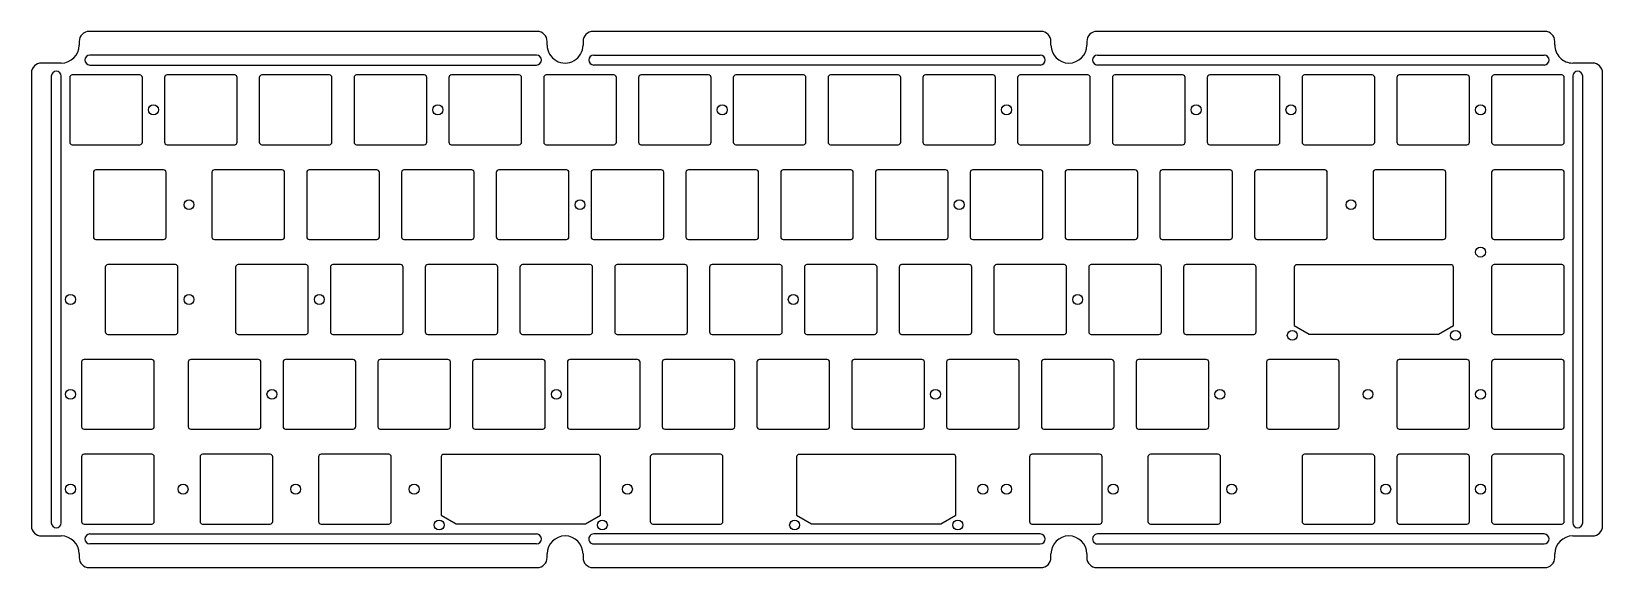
# Model space of a CAD drawing. Header units: millimetres. Extents: x -15 to 301, y -92 to 16.
import ezdxf

# ---------------------------------------------------------------- set-up
doc = ezdxf.new("R2010")
doc.units = ezdxf.units.MM
doc.layers.get('0').update_dxf_attribs({"linetype": 'CONTINUOUS'})
doc.layers.add('BLACK', color=7, linetype='CONTINUOUS')

msp = doc.modelspace()

# ---------------------------------------------------------------- linework, layer by layer
for points in [[(240.35, 6.5), (240.35, -6.5, 0.4142123908), (240.85, -7), (254.45, -7, 0.4142135624), (254.95, -6.5), (254.95, 6.5, 0.4142135624), (254.45, 7), (240.85, 7, 0.4142123908)], [(259.4, 6.5), (259.4, -6.5, 0.4142123908), (259.9, -7), (273.5, -7, 0.4142135624), (274, -6.5), (274, 6.5, 0.4142135624), (273.5, 7), (259.9, 7, 0.4142123908)], [(254.6375, -12.55), (254.6375, -25.55, 0.4142123908), (255.1375, -26.05), (268.7375, -26.05, 0.4142135624), (269.2375, -25.55), (269.2375, -12.55, 0.4142135624), (268.7375, -12.05), (255.1375, -12.05, 0.4142123908)], [(238.79375, -31.625), (238.79375, -43.343), (241.79375, -45.075), (267.79375, -45.075), (270.79375, -43.343), (270.79375, -31.625, 0.4142135624), (270.29375, -31.125), (239.29375, -31.125, 0.4142123908)], [(9.18125, -64.15, 0.4142135624), (9.68125, -63.65), (9.68125, -50.65, 0.4142135624), (9.18125, -50.15), (-4.41875, -50.15, 0.4142123908), (-4.91875, -50.65), (-4.91875, -63.65, 0.4142123908), (-4.41875, -64.15)], [(30.6125, -64.15, 0.4142135624), (31.1125, -63.65), (31.1125, -50.65, 0.4142135624), (30.6125, -50.15), (17.0125, -50.15, 0.4142123908), (16.5125, -50.65), (16.5125, -63.65, 0.4142123908), (17.0125, -64.15)], [(-4.91875, -69.700025), (-4.91875, -82.700025, 0.4142123908), (-4.41875, -83.200025), (9.18125, -83.200025, 0.4142135624), (9.68125, -82.700025), (9.68125, -69.700025, 0.4142135624), (9.18125, -69.200025), (-4.41875, -69.200025, 0.4142123908)], [(18.89375, -69.700025), (18.89375, -82.700025, 0.4142123908), (19.39375, -83.200025), (32.99375, -83.200025, 0.4142135624), (33.49375, -82.700025), (33.49375, -69.700025, 0.4142135624), (32.99375, -69.200025), (19.39375, -69.200025, 0.4142123908)], [(42.70625, -69.700025), (42.70625, -82.700025, 0.4142123908), (43.20625, -83.200025), (56.80625, -83.200025, 0.4142135624), (57.30625, -82.700025), (57.30625, -69.700025, 0.4142135624), (56.80625, -69.200025), (43.20625, -69.200025, 0.4142123908)], [(67.34375, -69.725025), (67.34375, -81.443025), (70.34375, -83.175025), (96.34375, -83.175025), (99.34375, -81.443025), (99.34375, -69.725025, 0.4142135624), (98.84375, -69.225025), (67.84375, -69.225025, 0.4142123908)], [(109.38125, -69.700025), (109.38125, -82.700025, 0.4142123908), (109.88125, -83.200025), (123.48125, -83.200025, 0.4142135624), (123.98125, -82.700025), (123.98125, -69.700025, 0.4142135624), (123.48125, -69.200025), (109.88125, -69.200025, 0.4142123908)], [(138.78125, -69.725025), (138.78125, -81.443025), (141.78125, -83.175025), (167.78125, -83.175025), (170.78125, -81.443025), (170.78125, -69.725025, 0.4142135624), (170.28125, -69.225025), (139.28125, -69.225025, 0.4142123908)], [(185.58125, -69.700025), (185.58125, -82.700025, 0.4142123908), (186.08125, -83.200025), (199.68125, -83.200025, 0.4142135624), (200.18125, -82.700025), (200.18125, -69.700025, 0.4142135624), (199.68125, -69.200025), (186.08125, -69.200025, 0.4142123908)], [(209.39375, -69.700025), (209.39375, -82.700025, 0.4142123908), (209.89375, -83.200025), (223.49375, -83.200025, 0.4142135624), (223.99375, -82.700025), (223.99375, -69.700025, 0.4142135624), (223.49375, -69.200025), (209.89375, -69.200025, 0.4142123908)]]:
    msp.add_lwpolyline(points, format="xyb", close=True)
for centre in [(238.125, 0), (276.225, 0), (238.39375, -45.3), (271.193714, -45.3), (-7.14375, -57.15), (176.2125, -76.2), (180.975, -76.2), (202.405114, -76.2), (66.94375, -83.4), (99.743749, -83.4), (138.38125, -83.4), (171.18125, -83.4)]:
    msp.add_circle(centre, 1)
at = {"layer": 'BLACK', "linetype": 'Continuous'}
for p, q in [((-5.398639, 13.75), (-5.398639, 13.000001)), ((-3.398641, 15.749995), (-3.398641, 15.75)), ((86.651036, 15.75), (-3.398641, 15.75)), ((88.651134, 13.75), (88.651144, 13.75)), ((88.651144, 13.010392), (88.651144, 13.75)), ((95.851144, 13.75), (95.851144, 13)), ((97.851144, 15.750042), (97.851144, 15.75)), ((187.901036, 15.75), (97.851144, 15.75)), ((189.900928, 13), (189.900928, 13.755756)), ((197.100928, 13.75), (197.100928, 13)), ((289.150936, 15.75), (199.12182, 15.75)), ((291.151034, 13.75), (291.151061, 13.75)), ((291.151061, 13.0301), (291.151061, 13.75)), ((86.501136, 11), (-3.248639, 11)), ((98.001236, 11), (187.750936, 11)), ((199.251336, 11), (289.001036, 11)), ((-14.998639, 7.400001), (-14.998639, -83.599331)), ((-8.998639, 9.4), (-12.99864, 9.4)), ((-10.998639, 6.75), (-10.998639, -82.94933)), ((-8.998639, -82.94933), (-8.998639, 6.75)), ((-7.298864, 6.499999), (-7.298864, -6.499999)), ((6.801136, 7), (-6.798863, 7)), ((-3.248639, 9), (86.501136, 9)), ((7.301136, -6.5), (7.301136, 6.5)), ((11.751136, 6.5), (11.751136, -6.5)), ((25.851136, 7), (12.251136, 7)), ((26.351136, -6.5), (26.351136, 6.5)), ((30.801136, 6.5), (30.801136, -6.5)), ((44.901136, 7), (31.301136, 7)), ((45.401136, -6.5), (45.401136, 6.5)), ((49.851136, 6.5), (49.851136, -6.5)), ((63.951136, 7), (50.351136, 7)), ((64.451136, -6.5), (64.451136, 6.5)), ((68.901136, 6.5), (68.901136, -6.5)), ((83.001136, 7), (69.401136, 7)), ((83.501136, -6.5), (83.501136, 6.5)), ((87.951136, 6.5), (87.951136, -6.5)), ((102.051136, 7), (88.451136, 7)), ((187.750936, 9), (98.001236, 9)), ((102.551136, -6.5), (102.551136, 6.5)), ((107.001136, 6.5), (107.001136, -6.5)), ((121.101136, 7), (107.501136, 7)), ((121.601136, -6.5), (121.601136, 6.5)), ((126.051136, 6.5), (126.051136, -6.5)), ((140.151136, 7), (126.551136, 7)), ((140.651136, -6.5), (140.651136, 6.5)), ((145.101136, 6.5), (145.101136, -6.5)), ((159.201136, 7), (145.601136, 7)), ((159.701136, -6.5), (159.701136, 6.5)), ((164.151136, 6.5), (164.151136, -6.5)), ((178.251136, 7), (164.651136, 7)), ((178.751136, -6.5), (178.751136, 6.5)), ((183.201136, 6.5), (183.201136, -6.5)), ((197.301136, 7), (183.701136, 7)), ((197.801136, -6.5), (197.801136, 6.5)), ((289.001036, 9), (199.251336, 9)), ((202.251136, 6.5), (202.251136, -6.5)), ((216.351136, 7), (202.751136, 7)), ((216.851136, -6.5), (216.851136, 6.5)), ((221.301136, 6.5), (221.301136, -6.5)), ((235.401136, 7), (221.801136, 7)), ((235.901136, -6.5), (235.901136, 6.5)), ((278.451136, 6.5), (278.451136, -6.5)), ((292.551136, 7), (278.951136, 7)), ((293.051136, -6.5), (293.051136, 6.5)), ((294.751061, 6.75), (294.751061, -82.959199)), ((298.750936, 9.4), (294.751136, 9.4)), ((295.051056, 6.687302), (295.051079, 6.687302)), ((296.751061, -82.9493), (296.751061, 6.75)), ((300.751036, 7.3999), (300.751061, 7.3999)), ((300.751061, -83.5993), (300.751061, 7.3999)), ((-6.798863, -7), (6.801136, -7)), ((12.251136, -7), (25.851136, -7)), ((31.301136, -7), (44.901136, -7)), ((50.351136, -7), (63.951136, -7)), ((69.401136, -7), (83.001136, -7)), ((88.451136, -7), (102.051136, -7)), ((107.501136, -7), (121.101136, -7)), ((126.551136, -7), (140.151136, -7)), ((145.601136, -7), (159.201136, -7)), ((164.651136, -7), (178.251136, -7)), ((183.701136, -7), (197.301136, -7)), ((202.751136, -7), (216.351136, -7)), ((221.801136, -7), (235.401136, -7)), ((278.951136, -7), (292.551136, -7)), ((-2.536364, -12.550001), (-2.536364, -25.549999)), ((11.563636, -12.05), (-2.036363, -12.05)), ((12.063636, -25.55), (12.063636, -12.55)), ((21.276136, -12.55), (21.276136, -25.55)), ((35.376136, -12.05), (21.776136, -12.05)), ((35.876136, -25.55), (35.876136, -12.55)), ((40.326136, -12.55), (40.326136, -25.55)), ((54.426136, -12.05), (40.826136, -12.05)), ((54.926136, -25.55), (54.926136, -12.55)), ((59.376136, -12.55), (59.376136, -25.55)), ((73.476136, -12.05), (59.876136, -12.05)), ((73.976136, -25.55), (73.976136, -12.55)), ((78.426136, -12.55), (78.426136, -25.55)), ((92.526136, -12.05), (78.926136, -12.05)), ((93.026136, -25.55), (93.026136, -12.55)), ((97.476136, -12.55), (97.476136, -25.55)), ((111.576136, -12.05), (97.976136, -12.05)), ((112.076136, -25.55), (112.076136, -12.55)), ((116.526136, -12.55), (116.526136, -25.55)), ((130.626136, -12.05), (117.026136, -12.05)), ((131.126136, -25.55), (131.126136, -12.55)), ((135.576136, -12.55), (135.576136, -25.55)), ((149.676136, -12.05), (136.076136, -12.05)), ((150.176136, -25.55), (150.176136, -12.55)), ((154.626136, -12.55), (154.626136, -25.55)), ((168.726136, -12.05), (155.126136, -12.05)), ((169.226136, -25.55), (169.226136, -12.55)), ((173.676136, -12.55), (173.676136, -25.55)), ((187.776136, -12.05), (174.176136, -12.05)), ((188.276136, -25.55), (188.276136, -12.55)), ((192.726136, -12.55), (192.726136, -25.55)), ((206.826136, -12.05), (193.226136, -12.05)), ((207.326136, -25.55), (207.326136, -12.55)), ((211.776136, -12.55), (211.776136, -25.55)), ((225.876136, -12.05), (212.276136, -12.05)), ((226.376136, -25.55), (226.376136, -12.55)), ((230.826136, -12.55), (230.826136, -25.55)), ((244.926136, -12.05), (231.326136, -12.05)), ((245.426136, -25.55), (245.426136, -12.55)), ((278.451136, -12.55), (278.451136, -25.55)), ((292.551136, -12.05), (278.951136, -12.05)), ((293.051136, -25.55), (293.051136, -12.55)), ((-2.036363, -26.05), (11.563636, -26.05)), ((21.776136, -26.05), (35.376136, -26.05)), ((40.826136, -26.05), (54.426136, -26.05)), ((59.876136, -26.05), (73.476136, -26.05)), ((78.926136, -26.05), (92.526136, -26.05)), ((97.976136, -26.05), (111.576136, -26.05)), ((117.026136, -26.05), (130.626136, -26.05)), ((136.076136, -26.05), (149.676136, -26.05)), ((155.126136, -26.05), (168.726136, -26.05)), ((174.176136, -26.05), (187.776136, -26.05)), ((193.226136, -26.05), (206.826136, -26.05)), ((212.276136, -26.05), (225.876136, -26.05)), ((231.326136, -26.05), (244.926136, -26.05)), ((278.951136, -26.05), (292.551136, -26.05)), ((13.94375, -31.1), (0.343751, -31.1)), ((40.138636, -31.1), (26.538636, -31.1)), ((59.188636, -31.1), (45.588636, -31.1)), ((78.238636, -31.1), (64.638636, -31.1)), ((97.288636, -31.1), (83.688636, -31.1)), ((116.338636, -31.1), (102.738636, -31.1)), ((135.388636, -31.1), (121.788636, -31.1)), ((154.438636, -31.1), (140.838636, -31.1)), ((173.488636, -31.1), (159.888636, -31.1)), ((192.538636, -31.1), (178.938636, -31.1)), ((211.588636, -31.1), (197.988636, -31.1)), ((230.638636, -31.1), (217.038636, -31.1)), ((292.551136, -31.1), (278.951136, -31.1)), ((-0.15625, -31.6), (-0.15625, -44.6)), ((14.44375, -44.6), (14.44375, -31.6)), ((26.038636, -31.6), (26.038636, -44.6)), ((40.638636, -44.6), (40.638636, -31.6)), ((45.088636, -31.6), (45.088636, -44.6)), ((59.688636, -44.6), (59.688636, -31.6)), ((64.138636, -31.6), (64.138636, -44.6)), ((78.738636, -44.6), (78.738636, -31.6)), ((83.188636, -31.6), (83.188636, -44.6)), ((97.788636, -44.6), (97.788636, -31.6)), ((102.238636, -31.6), (102.238636, -44.6)), ((116.838636, -44.6), (116.838636, -31.6)), ((121.288636, -31.6), (121.288636, -44.6)), ((135.888636, -44.6), (135.888636, -31.6)), ((140.338636, -31.6), (140.338636, -44.6)), ((154.938636, -44.6), (154.938636, -31.6)), ((159.388636, -31.6), (159.388636, -44.6)), ((173.988636, -44.6), (173.988636, -31.6)), ((178.438636, -31.6), (178.438636, -44.6)), ((193.038636, -44.6), (193.038636, -31.6)), ((197.488636, -31.6), (197.488636, -44.6)), ((212.088636, -44.6), (212.088636, -31.6)), ((216.538636, -31.6), (216.538636, -44.6)), ((231.138636, -44.6), (231.138636, -31.6)), ((278.451136, -31.6), (278.451136, -44.6)), ((293.051136, -44.6), (293.051136, -31.6)), ((0.343751, -45.1), (13.94375, -45.1)), ((26.538636, -45.1), (40.138636, -45.1)), ((45.588636, -45.1), (59.188636, -45.1)), ((64.638636, -45.1), (78.238636, -45.1)), ((83.688636, -45.1), (97.288636, -45.1)), ((102.738636, -45.1), (116.338636, -45.1)), ((121.788636, -45.1), (135.388636, -45.1)), ((140.838636, -45.1), (154.438636, -45.1)), ((159.888636, -45.1), (173.488636, -45.1)), ((178.938636, -45.1), (192.538636, -45.1)), ((197.988636, -45.1), (211.588636, -45.1)), ((217.038636, -45.1), (230.638636, -45.1)), ((278.951136, -45.1), (292.551136, -45.1)), ((49.663636, -50.15), (36.063636, -50.15)), ((68.713636, -50.15), (55.113636, -50.15)), ((87.763636, -50.15), (74.163636, -50.15)), ((106.813636, -50.15), (93.213636, -50.15)), ((125.863636, -50.15), (112.263636, -50.15)), ((144.913636, -50.15), (131.313636, -50.15)), ((163.963636, -50.15), (150.363636, -50.15)), ((183.013636, -50.15), (169.413636, -50.15)), ((202.063636, -50.15), (188.463636, -50.15)), ((221.113636, -50.15), (207.513636, -50.15)), ((247.307236, -50.15), (233.707386, -50.15)), ((233.707386, -50.15), (233.707386, -50.150051)), ((273.501136, -50.15), (259.901136, -50.15)), ((292.551136, -50.15), (278.951136, -50.15)), ((35.563636, -50.65), (35.563636, -63.65)), ((50.163636, -63.65), (50.163636, -50.65)), ((54.613636, -50.65), (54.613636, -63.65)), ((69.213636, -63.65), (69.213636, -50.65)), ((73.663636, -50.65), (73.663636, -63.65)), ((88.263636, -63.65), (88.263636, -50.65)), ((92.713636, -50.65), (92.713636, -63.65)), ((107.313636, -63.65), (107.313636, -50.65)), ((111.763636, -50.65), (111.763636, -63.65)), ((126.363636, -63.65), (126.363636, -50.65)), ((130.813636, -50.65), (130.813636, -63.65)), ((145.413636, -63.65), (145.413636, -50.65)), ((149.863636, -50.65), (149.863636, -63.65)), ((164.463636, -63.65), (164.463636, -50.65)), ((168.913636, -50.65), (168.913636, -63.65)), ((183.513636, -63.65), (183.513636, -50.65)), ((187.963636, -50.65), (187.963636, -63.65)), ((202.563636, -63.65), (202.563636, -50.65)), ((207.013636, -50.65), (207.013636, -63.65)), ((221.613636, -63.65), (221.613636, -50.65)), ((233.207386, -50.65), (233.207386, -63.656801)), ((247.807386, -63.65), (247.807386, -50.657272)), ((259.401136, -50.65), (259.401136, -63.65)), ((274.001136, -63.65), (274.001136, -50.65)), ((278.451136, -50.65), (278.451136, -63.65)), ((293.051136, -63.65), (293.051136, -50.65)), ((36.063636, -64.15), (49.663636, -64.15)), ((55.113636, -64.15), (68.713636, -64.15)), ((74.163636, -64.15), (87.763636, -64.15)), ((93.213636, -64.15), (106.813636, -64.15)), ((112.263636, -64.15), (125.863636, -64.15)), ((131.313636, -64.15), (144.913636, -64.15)), ((150.363636, -64.15), (163.963636, -64.15)), ((169.413636, -64.15), (183.013636, -64.15)), ((188.463636, -64.15), (202.063636, -64.15)), ((207.513636, -64.15), (221.113636, -64.15)), ((233.707536, -64.15), (247.307386, -64.15)), ((247.307386, -64.15), (247.307386, -64.149948)), ((259.901136, -64.15), (273.501136, -64.15)), ((278.951136, -64.15), (292.551136, -64.15)), ((254.451136, -69.2), (240.851136, -69.2)), ((273.501136, -69.2), (259.901136, -69.2)), ((292.551136, -69.2), (278.951136, -69.2)), ((240.351136, -69.7), (240.351136, -82.7)), ((254.951136, -82.7), (254.951136, -69.7)), ((259.401136, -69.7), (259.401136, -82.7)), ((274.001136, -82.7), (274.001136, -69.7)), ((278.451136, -69.7), (278.451136, -82.7)), ((293.051136, -82.7), (293.051136, -69.7)), ((-3.248639, -85.19933), (86.501136, -85.19933)), ((187.750836, -85.19933), (98.011998, -85.19933)), ((289.001036, -85.19933), (199.262098, -85.19933)), ((240.851136, -83.2), (254.451136, -83.2)), ((259.901136, -83.2), (273.501136, -83.2)), ((278.951136, -83.2), (292.551136, -83.2)), ((-12.99864, -85.59933), (-8.99864, -85.59933)), ((86.501136, -87.19933), (-3.248639, -87.19933)), ((86.501136, -87.19927), (86.501136, -87.19933)), ((98.001136, -87.19933), (187.750836, -87.19933)), ((187.750836, -87.19927), (187.750836, -87.19933)), ((199.251236, -87.19933), (289.001036, -87.19933)), ((289.001036, -87.19927), (289.001036, -87.19933)), ((292.669735, -85.268698), (292.669735, -85.268729)), ((294.751036, -85.59933), (298.751036, -85.59933)), ((298.751036, -85.599324), (298.751036, -85.59933)), ((-5.398639, -89.19933), (-5.398639, -89.953802)), ((88.651144, -89.9493), (88.651144, -89.19933)), ((95.851144, -89.19933), (95.851144, -89.937135)), ((189.900928, -89.9492), (189.900928, -89.19933)), ((197.100928, -89.19933), (197.100928, -89.9272)), ((291.151061, -89.9493), (291.151061, -89.1994)), ((-3.398644, -91.94933), (86.651136, -91.94933)), ((86.651136, -91.949308), (86.651136, -91.94933)), ((86.651136, -91.949308), (86.651136, -91.94933)), ((97.851136, -91.94933), (187.885115, -91.94933)), ((199.100936, -91.94933), (289.151036, -91.94933)), ((289.151036, -91.949324), (289.151036, -91.94933))]:
    msp.add_line(p, q, dxfattribs=at)
at = {"layer": 'BLACK'}
for centre in [(9.525, 0), (66.676136, 0), (123.826136, 0), (180.976136, 0), (219.071536, 0), (16.6699, -19.05), (95.251136, -19.05), (171.451135, -19.05), (250.191136, -19.050016), (276.226136, -28.575), (-7.142614, -38.1), (16.669536, -38.0992), (42.863636, -38.1), (138.1136, -38.1), (195.2636, -38.1), (33.338636, -57.15), (90.488636, -57.15), (166.6886, -57.15), (223.8386, -57.15), (253.604474, -57.150048), (276.226368, -57.150048), (-7.14265, -76.2), (15.479225, -76.2), (38.101136, -76.2), (61.913636, -76.2), (104.775, -76.2), (226.21875, -76.2), (257.175, -76.2), (276.226368, -76.2)]:
    msp.add_circle(centre, 1, dxfattribs=at)
for centre, radius, start, end in [((-8.99864, 13.000001), 3.600001, 270.00001592, 0), ((-3.398644, 13.75), 1.999995, 89.99991406, 180), ((86.650936, 13.7498), 2.0002, 0.00572901, 89.9971355), ((92.251136, 13), 3.600008, 179.83460627, 0), ((97.851136, 13.75), 1.999992, 89.99977082, 180), ((187.901136, 13.7502), 1.9998, 0.15918382, 90.00286508), ((193.500928, 13), 3.6, 180, 0), ((199.101136, 13.7499), 2.000208, 89.4074978, 179.99713551), ((289.150836, 13.7498), 2.0002, 0.00572901, 89.9971355), ((294.751136, 13.0002), 3.6002, 179.52414758, 270), ((-3.248639, 10), 1, 90, 270), ((86.501136, 10), 1, 270, 90), ((98.001236, 10), 1, 90, 270), ((187.750936, 10), 1, 270, 90), ((199.251336, 10), 1, 90, 270), ((289.001036, 10), 1, 270, 90), ((-12.99864, 7.400001), 1.999999, 90, 180), ((-9.998639, 6.75), 1, 0, 180), ((-6.798863, 6.499999), 0.500001, 90, 180), ((6.801136, 6.5), 0.5, 0, 90), ((12.251136, 6.5), 0.5, 90, 180), ((25.851136, 6.5), 0.5, 0, 90), ((31.301136, 6.5), 0.5, 90, 180), ((44.901136, 6.5), 0.5, 0, 90), ((50.351136, 6.5), 0.5, 90, 180), ((63.951136, 6.5), 0.5, 0, 90), ((69.401136, 6.5), 0.5, 90, 180), ((83.001136, 6.5), 0.5, 0, 90), ((88.451136, 6.5), 0.5, 90, 180), ((102.051136, 6.5), 0.5, 0, 90), ((107.501136, 6.5), 0.5, 90, 180), ((121.101136, 6.5), 0.5, 0, 90), ((126.551136, 6.5), 0.5, 90, 180), ((140.151136, 6.5), 0.5, 0, 90), ((145.601136, 6.5), 0.5, 90, 180), ((159.201136, 6.5), 0.5, 0, 90), ((164.651136, 6.5), 0.5, 90, 180), ((178.251136, 6.5), 0.5, 0, 90), ((183.701136, 6.5), 0.5, 90, 180), ((197.301136, 6.5), 0.5, 0, 90), ((202.751136, 6.5), 0.5, 90, 180), ((216.351136, 6.5), 0.5, 0, 90), ((221.801136, 6.5), 0.5, 90, 180), ((235.401136, 6.5), 0.5, 0, 90), ((278.951136, 6.5), 0.5, 90, 180), ((292.551136, 6.5), 0.5, 0, 90), ((295.751061, 6.75), 1, 0, 180), ((298.750836, 7.3998), 2.0002, 0.0028645, 89.9971355), ((-6.798863, -6.499999), 0.500001, 180, 270), ((6.801136, -6.5), 0.5, 270, 0), ((12.251136, -6.5), 0.5, 180, 270), ((25.851136, -6.5), 0.5, 270, 0), ((31.301136, -6.5), 0.5, 180, 270), ((44.901136, -6.5), 0.5, 270, 0), ((50.351136, -6.5), 0.5, 180, 270), ((63.951136, -6.5), 0.5, 270, 0), ((69.401136, -6.5), 0.5, 180, 270), ((83.001136, -6.5), 0.5, 270, 0), ((88.451136, -6.5), 0.5, 180, 270), ((102.051136, -6.5), 0.5, 270, 0), ((107.501136, -6.5), 0.5, 180, 270), ((121.101136, -6.5), 0.5, 270, 0), ((126.551136, -6.5), 0.5, 180, 270), ((140.151136, -6.5), 0.5, 270, 0), ((145.601136, -6.5), 0.5, 180, 270), ((159.201136, -6.5), 0.5, 270, 0), ((164.651136, -6.5), 0.5, 180, 270), ((178.251136, -6.5), 0.5, 270, 0), ((183.701136, -6.5), 0.5, 180, 270), ((197.301136, -6.5), 0.5, 270, 0), ((202.751136, -6.5), 0.5, 180, 270), ((216.351136, -6.5), 0.5, 270, 0), ((221.801136, -6.5), 0.5, 180, 270), ((235.401136, -6.5), 0.5, 270, 0), ((278.951136, -6.5), 0.5, 180, 270), ((292.551136, -6.5), 0.5, 270, 0), ((-2.036363, -12.550001), 0.500001, 90, 180), ((11.563636, -12.55), 0.5, 0, 90), ((21.776136, -12.55), 0.5, 90, 180), ((35.376136, -12.55), 0.5, 0, 90), ((40.826136, -12.55), 0.5, 90, 180), ((54.426136, -12.55), 0.5, 0, 90), ((59.876136, -12.55), 0.5, 90, 180), ((73.476136, -12.55), 0.5, 0, 90), ((78.926136, -12.55), 0.5, 90, 180), ((92.526136, -12.55), 0.5, 0, 90), ((97.976136, -12.55), 0.5, 90, 180), ((111.576136, -12.55), 0.5, 0, 90), ((117.026136, -12.55), 0.5, 90, 180), ((130.626136, -12.55), 0.5, 0, 90), ((136.076136, -12.55), 0.5, 90, 180), ((149.676136, -12.55), 0.5, 0, 90), ((155.126136, -12.55), 0.5, 90, 180), ((168.726136, -12.55), 0.5, 0, 90), ((174.176136, -12.55), 0.5, 90, 180), ((187.776136, -12.55), 0.5, 0, 90), ((193.226136, -12.55), 0.5, 90, 180), ((206.826136, -12.55), 0.5, 0, 90), ((212.276136, -12.55), 0.5, 90, 180), ((225.876136, -12.55), 0.5, 0, 90), ((231.326136, -12.55), 0.5, 90, 180), ((244.926136, -12.55), 0.5, 0, 90), ((278.951136, -12.55), 0.5, 90, 180), ((292.551136, -12.55), 0.5, 0, 90), ((-2.036363, -25.549999), 0.500001, 180, 270), ((11.563636, -25.55), 0.5, 270, 0), ((21.776136, -25.55), 0.5, 180, 270), ((35.376136, -25.55), 0.5, 270, 0), ((40.826136, -25.55), 0.5, 180, 270), ((54.426136, -25.55), 0.5, 270, 0), ((59.876136, -25.55), 0.5, 180, 270), ((73.476136, -25.55), 0.5, 270, 0), ((78.926136, -25.55), 0.5, 180, 270), ((92.526136, -25.55), 0.5, 270, 0), ((97.976136, -25.55), 0.5, 180, 270), ((111.576136, -25.55), 0.5, 270, 0), ((117.026136, -25.55), 0.5, 180, 270), ((130.626136, -25.55), 0.5, 270, 0), ((136.076136, -25.55), 0.5, 180, 270), ((149.676136, -25.55), 0.5, 270, 0), ((155.126136, -25.55), 0.5, 180, 270), ((168.726136, -25.55), 0.5, 270, 0), ((174.176136, -25.55), 0.5, 180, 270), ((187.776136, -25.55), 0.5, 270, 0), ((193.226136, -25.55), 0.5, 180, 270), ((206.826136, -25.55), 0.5, 270, 0), ((212.276136, -25.55), 0.5, 180, 270), ((225.876136, -25.55), 0.5, 270, 0), ((231.326136, -25.55), 0.5, 180, 270), ((244.926136, -25.55), 0.5, 270, 0), ((278.951136, -25.55), 0.5, 180, 270), ((292.551136, -25.55), 0.5, 270, 0), ((0.343751, -31.600001), 0.500001, 90, 179.99988541), ((13.94375, -31.6), 0.5, 0, 90), ((26.538636, -31.6), 0.5, 90, 180), ((40.138636, -31.6), 0.5, 0, 90), ((45.588636, -31.6), 0.5, 90, 180), ((59.188636, -31.6), 0.5, 0, 90), ((64.638636, -31.6), 0.5, 90, 180), ((78.238636, -31.6), 0.5, 0, 90), ((83.688636, -31.6), 0.5, 90, 180), ((97.288636, -31.6), 0.5, 0, 90), ((102.738636, -31.6), 0.5, 90, 180), ((116.338636, -31.6), 0.5, 0, 90), ((121.788636, -31.6), 0.5, 90, 180), ((135.388636, -31.6), 0.5, 0, 90), ((140.838636, -31.6), 0.5, 90, 180), ((154.438636, -31.6), 0.5, 0, 90), ((159.888636, -31.6), 0.5, 90, 180), ((173.488636, -31.6), 0.5, 0, 90), ((178.938636, -31.6), 0.5, 90, 180), ((192.538636, -31.6), 0.5, 0, 90), ((197.988636, -31.6), 0.5, 90, 180), ((211.588636, -31.6), 0.5, 0, 90), ((217.038636, -31.6), 0.5, 90, 180), ((230.638636, -31.6), 0.5, 0, 90), ((278.951136, -31.6), 0.5, 90, 180), ((292.551136, -31.6), 0.5, 0, 90), ((0.343751, -44.599999), 0.500001, 180.00011459, 270), ((13.94375, -44.6), 0.5, 270, 0), ((26.538636, -44.6), 0.5, 180, 270), ((40.138636, -44.6), 0.5, 270, 0), ((45.588636, -44.6), 0.5, 180, 270), ((59.188636, -44.6), 0.5, 270, 0), ((64.638636, -44.6), 0.5, 180, 270), ((78.238636, -44.6), 0.5, 270, 0), ((83.688636, -44.6), 0.5, 180, 270), ((97.288636, -44.6), 0.5, 270, 0), ((102.738636, -44.6), 0.5, 180, 270), ((116.338636, -44.6), 0.5, 270, 0), ((121.788636, -44.6), 0.5, 180, 270), ((135.388636, -44.6), 0.5, 270, 0), ((140.838636, -44.6), 0.5, 180, 270), ((154.438636, -44.6), 0.5, 270, 0), ((159.888636, -44.6), 0.5, 180, 270), ((173.488636, -44.6), 0.5, 270, 0), ((178.938636, -44.6), 0.5, 180, 270), ((192.538636, -44.6), 0.5, 270, 0), ((197.988636, -44.6), 0.5, 180, 270), ((211.588636, -44.6), 0.5, 270, 0), ((217.038636, -44.6), 0.5, 180, 270), ((230.638636, -44.6), 0.5, 270, 0), ((278.951136, -44.6), 0.5, 180, 270), ((292.551136, -44.6), 0.5, 270, 0), ((36.063636, -50.65), 0.5, 90, 180), ((49.663636, -50.65), 0.5, 0, 90), ((55.113636, -50.65), 0.5, 90, 180), ((68.713636, -50.65), 0.5, 0, 90), ((74.163636, -50.65), 0.5, 90, 180), ((87.763636, -50.65), 0.5, 0, 90), ((93.213636, -50.65), 0.5, 90, 180), ((106.813636, -50.65), 0.5, 0, 90), ((112.263636, -50.65), 0.5, 90, 180), ((125.863636, -50.65), 0.5, 0, 90), ((131.313636, -50.65), 0.5, 90, 180), ((144.913636, -50.65), 0.5, 0, 90), ((150.363636, -50.65), 0.5, 90, 180), ((163.963636, -50.65), 0.5, 0, 90), ((169.413636, -50.65), 0.5, 90, 180), ((183.013636, -50.65), 0.5, 0, 90), ((188.463636, -50.65), 0.5, 90, 180), ((202.063636, -50.65), 0.5, 0, 90), ((207.513636, -50.65), 0.5, 90, 180), ((221.113636, -50.65), 0.5, 0, 90), ((233.707336, -50.65), 0.49995, 89.99426984, 180), ((247.307236, -50.6502), 0.5002, 359.18990552, 90), ((259.901136, -50.65), 0.5, 90, 180), ((273.501136, -50.65), 0.5, 0, 90), ((278.951136, -50.65), 0.5, 90, 180), ((292.551136, -50.65), 0.5, 0, 90), ((36.063636, -63.65), 0.5, 180, 270), ((49.663636, -63.65), 0.5, 270, 0), ((55.113636, -63.65), 0.5, 180, 270), ((68.713636, -63.65), 0.5, 270, 0), ((74.163636, -63.65), 0.5, 180, 270), ((87.763636, -63.65), 0.5, 270, 0), ((93.213636, -63.65), 0.5, 180, 270), ((106.813636, -63.65), 0.5, 270, 0), ((112.263636, -63.65), 0.5, 180, 270), ((125.863636, -63.65), 0.5, 270, 0), ((131.313636, -63.65), 0.5, 180, 270), ((144.913636, -63.65), 0.5, 270, 0), ((150.363636, -63.65), 0.5, 180, 270), ((163.963636, -63.65), 0.5, 270, 0), ((169.413636, -63.65), 0.5, 180, 270), ((183.013636, -63.65), 0.5, 270, 0), ((188.463636, -63.65), 0.5, 180, 270), ((202.063636, -63.65), 0.5, 270, 0), ((207.513636, -63.65), 0.5, 180, 270), ((221.113636, -63.65), 0.5, 270, 0), ((233.707536, -63.6498), 0.5002, 180.80196252, 270), ((247.307436, -63.65), 0.49995, 269.99426983, 0), ((259.901136, -63.65), 0.5, 180, 270), ((273.501136, -63.65), 0.5, 270, 0), ((278.951136, -63.65), 0.5, 180, 270), ((292.551136, -63.65), 0.5, 270, 0), ((240.851136, -69.7), 0.5, 90, 180), ((254.451136, -69.7), 0.5, 0, 90), ((259.901136, -69.7), 0.5, 90, 180), ((273.501136, -69.7), 0.5, 0, 90), ((278.951136, -69.7), 0.5, 90, 180), ((292.551136, -69.7), 0.5, 0, 90), ((-12.99864, -83.599331), 1.999999, 180, 270), ((-9.998639, -82.94933), 1, 180, 0), ((-3.248639, -86.19933), 1, 90, 270), ((86.501136, -86.1993), 0.99997, 270, 90), ((98.001136, -86.1993), 1.00003, 89.37765905, 270), ((187.750836, -86.1993), 0.99997, 270, 90), ((199.251236, -86.1993), 1.00003, 89.37765905, 270), ((240.851136, -82.7), 0.5, 180, 270), ((254.451136, -82.7), 0.5, 270, 0), ((259.901136, -82.7), 0.5, 180, 270), ((273.501136, -82.7), 0.5, 270, 0), ((278.951136, -82.7), 0.5, 180, 270), ((289.001036, -86.1993), 0.99997, 270, 90), ((292.551136, -82.7), 0.5, 270, 0), ((295.751036, -82.9492), 1.000025, 180.57289573, 359.99427057), ((298.751136, -83.5994), 1.999925, 269.9971351, 0.0028649), ((-8.99864, -89.199331), 3.600001, 0.00001592, 90), ((92.251144, -89.19933), 3.6, 0, 180), ((193.500928, -89.19933), 3.6, 0, 180), ((294.751136, -89.1994), 3.600075, 90.00159152, 180), ((-3.398644, -89.94933), 2, 180.12811347, 270), ((86.651236, -89.9494), 1.999908, 269.99713508, 0.00286492), ((97.851236, -89.9492), 2.00013, 179.6543833, 269.9971354), ((187.900636, -89.9491), 2.000292, 269.55541615, 359.99713563), ((199.101036, -89.9491), 2.00023, 179.37267016, 269.99713554), ((289.151136, -89.9494), 1.999925, 269.9971351, 0.0028649)]:
    msp.add_arc(centre, radius, start, end, dxfattribs=at)

doc.saveas('drawing.dxf')
